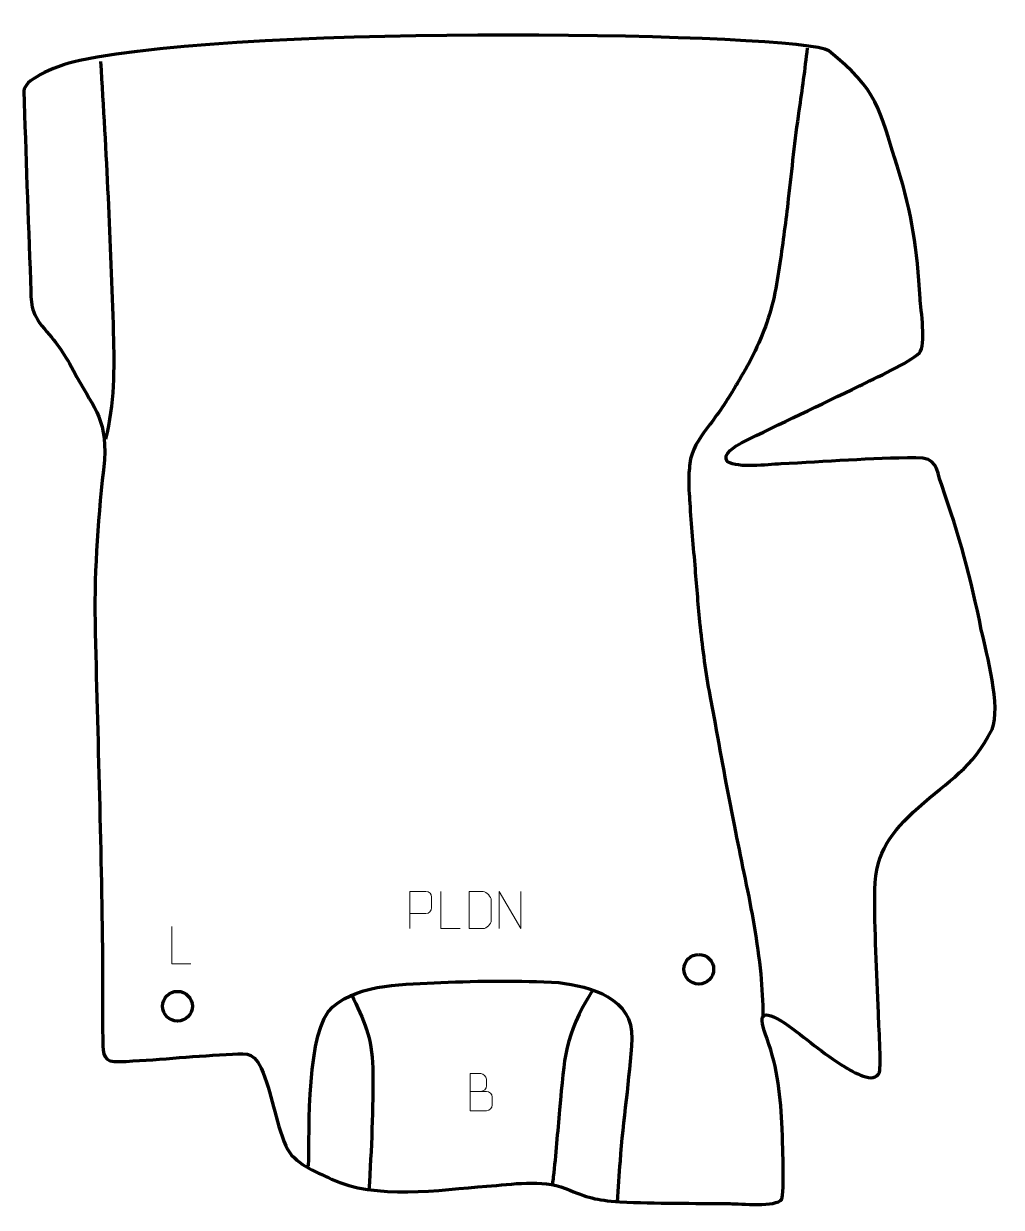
# Model space of a CAD drawing. Header units: millimetres. Extents: x 1000 to 1658, y 88 to 885.
import ezdxf

# ---------------------------------------------------------------- set-up
doc = ezdxf.new("R2010")
doc.units = ezdxf.units.MM
doc.header["$MEASUREMENT"] = 0
doc.layers.add('layer 1', color=7, linetype='Continuous')
doc.layers.add('layer 2', color=7, linetype='Continuous')

msp = doc.modelspace()

# ---------------------------------------------------------------- linework, layer by layer
at = {"layer": 'layer 1', "color": 142, "lineweight": 200}
for centre in [(1454.2456, 248.603), (1103.5425, 223.7296)]:
    msp.add_ellipse(centre, major_axis=(0, 10.0012), ratio=1, dxfattribs=at)
at = {"layer": 'layer 1', "color": 142, "lineweight": 158}
for points, knots in [([(1527.1614, 868.0647), (1525.5605, 854.043), (1523.6833, 840.0718), (1521.6013, 826.0834), (1521.6013, 826.0834), (1518.6446, 806.3706), (1516.7648, 786.4954), (1514.4738, 766.6969), (1514.4738, 766.6969), (1512.7449, 752.2491), (1510.9103, 737.8274), (1508.8345, 723.4248), (1508.8345, 723.4248), (1507.7307, 715.8659), (1506.4386, 708.4153), (1504.8758, 700.937), (1504.8758, 700.937), (1501.4182, 685.0537), (1495.6133, 670.837), (1488.0438, 656.506), (1488.0438, 656.506), (1485.432, 651.761), (1482.6845, 647.0893), (1479.9536, 642.4122), (1479.9536, 642.4122), (1479.9536, 642.4122), (1479.4948, 641.6278), (1479.4948, 641.6278), (1479.4948, 641.6278), (1474.0135, 632.2765), (1468.26, 623.5974), (1461.7058, 614.9598), (1461.7058, 614.9598), (1456.2186, 607.8333), (1450.8682, 600.8311), (1448.7762, 591.9045), (1448.7762, 591.9045), (1447.9049, 587.8384), (1447.6855, 583.5931), (1447.4974, 579.4484), (1447.4974, 579.4484), (1447.3598, 573.7154), (1447.8122, 567.9443), (1448.1774, 562.2246), (1448.1774, 562.2246), (1449.0174, 547.3978), (1450.5413, 532.5976), (1451.7075, 517.7918), (1451.7075, 517.7918), (1452.6941, 505.1654), (1453.7596, 492.5581), (1455.0382, 479.9573), (1455.0382, 479.9573), (1455.0382, 479.9573), (1455.1351, 479.0122), (1455.1351, 479.0122), (1455.1351, 479.0122), (1456.7503, 463.4304), (1458.8191, 448.0624), (1461.6715, 432.6544), (1461.6715, 432.6544), (1462.8339, 426.4181), (1464.0318, 420.1895), (1465.1786, 413.95), (1465.1786, 413.95), (1469.5713, 389.6361), (1473.9619, 365.3372), (1478.8579, 341.1175), (1478.8579, 341.1175), (1481.0136, 330.5424), (1483.2067, 319.9752), (1485.4002, 309.4079), (1485.4002, 309.4079), (1489.8076, 288.1744), (1493.63, 267.087), (1495.9124, 245.5039), (1495.9124, 245.5039), (1496.8516, 235.99), (1497.2482, 226.5469), (1497.3877, 216.9921)], [0, 0, 0, 0, 0.04761905, 0.04761905, 0.04761905, 0.04761905, 0.0952381, 0.0952381, 0.0952381, 0.0952381, 0.14285714, 0.14285714, 0.14285714, 0.14285714, 0.19047619, 0.19047619, 0.19047619, 0.19047619, 0.23809524, 0.23809524, 0.23809524, 0.23809524, 0.28571429, 0.28571429, 0.28571429, 0.28571429, 0.33333333, 0.33333333, 0.33333333, 0.33333333, 0.38095238, 0.38095238, 0.38095238, 0.38095238, 0.42857143, 0.42857143, 0.42857143, 0.42857143, 0.47619048, 0.47619048, 0.47619048, 0.47619048, 0.52380952, 0.52380952, 0.52380952, 0.52380952, 0.57142857, 0.57142857, 0.57142857, 0.57142857, 0.61904762, 0.61904762, 0.61904762, 0.61904762, 0.66666667, 0.66666667, 0.66666667, 0.66666667, 0.71428571, 0.71428571, 0.71428571, 0.71428571, 0.76190476, 0.76190476, 0.76190476, 0.76190476, 0.80952381, 0.80952381, 0.80952381, 0.80952381, 0.85714286, 0.85714286, 0.85714286, 0.85714286, 0.9047619, 0.9047619, 0.9047619, 0.9047619, 1, 1, 1, 1]), ([(1051.8178, 859.1251), (1055.5991, 797.3758), (1058.5465, 738.4831), (1060.3677, 676.6526), (1060.3677, 676.6526), (1061.0368, 652.4506), (1061.1206, 628.8339), (1055.1747, 605.2245)], [0, 0, 0, 0, 0.33333333, 0.33333333, 0.33333333, 0.33333333, 1, 1, 1, 1]), ([(1191.7793, 116.1162), (1192.3271, 139.6326), (1190.2101, 208.3483), (1208.0932, 223.404), (1208.0932, 223.404), (1227.1126, 239.4165), (1257.2072, 238.4641), (1280.7103, 239.5842), (1280.7103, 239.5842), (1307.1902, 240.8857), (1333.546, 241.1456), (1360.024, 239.6035), (1360.024, 239.6035), (1381.7168, 237.0915), (1410.3092, 228.9921), (1409.1892, 201.9669), (1409.1892, 201.9669), (1407.6279, 174.4962), (1403.2214, 147.1761), (1401.2404, 119.585), (1401.2404, 119.585), (1400.5847, 110.453), (1400.0029, 101.3154), (1399.3907, 92.1805)], [0, 0, 0, 0, 0.14285714, 0.14285714, 0.14285714, 0.14285714, 0.28571429, 0.28571429, 0.28571429, 0.28571429, 0.42857143, 0.42857143, 0.42857143, 0.42857143, 0.57142857, 0.57142857, 0.57142857, 0.57142857, 0.71428571, 0.71428571, 0.71428571, 0.71428571, 1, 1, 1, 1]), ([(1220.503, 232.2003), (1228.9994, 213.6211), (1234.5505, 202.8317), (1234.8981, 182.2137), (1234.8981, 182.2137), (1235.2627, 154.722), (1234.0636, 127.6863), (1232.3107, 100.2666)], [0, 0, 0, 0, 0.33333333, 0.33333333, 0.33333333, 0.33333333, 1, 1, 1, 1]), ([(1382.6511, 234.5844), (1363.4895, 202.3677), (1363.9883, 190.5002), (1360.6032, 154.0873), (1360.6032, 154.0873), (1359.2078, 139.078), (1358.0005, 123.826), (1356.3739, 108.8656), (1356.3739, 108.8656), (1356.2039, 107.303), (1355.9695, 105.7421), (1355.7508, 104.1854)], [0, 0, 0, 0, 0.25, 0.25, 0.25, 0.25, 0.5, 0.5, 0.5, 0.5, 1, 1, 1, 1])]:
    msp.add_open_spline(points, degree=3, knots=knots, dxfattribs=at)
at = {"layer": 'layer 2', "color": 242, "lineweight": 158}
msp.add_open_spline([(1541.7112, 866.3461), (1574.8911, 839.7003), (1575.4539, 827.6658), (1587.9649, 788.2609), (1587.9649, 788.2609), (1598.0384, 755.8691), (1600.9685, 733.2959), (1603.1235, 699.6951), (1603.1235, 699.6951), (1603.7325, 692.6289), (1607.1306, 668.0227), (1602.6675, 663.2582), (1602.6675, 663.2582), (1596.0028, 656.5366), (1572.3974, 646.0447), (1562.262, 640.991), (1562.262, 640.991), (1535.9283, 627.9497), (1509.1633, 615.8224), (1482.929, 602.5769), (1482.929, 602.5769), (1479.2921, 600.738), (1469.4945, 595.232), (1473.4318, 590.0652), (1473.4318, 590.0652), (1481.209, 585.321), (1499.9352, 588.1489), (1509.4604, 588.5113), (1509.4604, 588.5113), (1539.4118, 589.801), (1570.2954, 592.5236), (1600.1546, 592.5939), (1600.1546, 592.5939), (1615.1423, 592.3863), (1613.227, 586.5432), (1617.6576, 574.1642), (1617.6576, 574.1642), (1629.3563, 541.1747), (1637.352, 511.2564), (1644.295, 476.9816), (1644.295, 476.9816), (1647.8662, 460.4416), (1657.7641, 425.2309), (1651.5259, 409.9257), (1651.5259, 409.9257), (1638.1236, 383.4468), (1622.6734, 375.756), (1601.9362, 357.4087), (1601.9362, 357.4087), (1583.2275, 340.096), (1573.4693, 328.2017), (1572.7331, 302.1859), (1572.7331, 302.1859), (1572.182, 274.7864), (1574.3001, 246.5956), (1575.0266, 219.0828), (1575.0266, 219.0828), (1575.2925, 212.2461), (1577.1123, 183.9328), (1575.712, 179.4806), (1575.712, 179.4806), (1572.839, 170.3455), (1557.4312, 180.0002), (1552.411, 182.9404), (1552.411, 182.9404), (1537.8199, 191.8771), (1525.8578, 202.6562), (1512.0283, 212.3004), (1512.0283, 212.3004), (1496.3456, 222.5345), (1493.523, 218.4336), (1500.1519, 201.7518), (1500.1519, 201.7518), (1507.367, 182.4882), (1509.3419, 161.8377), (1510.3479, 141.4256), (1510.3479, 141.4256), (1510.5833, 134.7882), (1511.9305, 97.5454), (1510.0852, 93.9447), (1510.0852, 93.9447), (1506.3861, 88.4607), (1482.2179, 90.8271), (1475.3146, 90.9398), (1475.3146, 90.9398), (1450.7461, 91.3178), (1425.6117, 90.9383), (1401.1282, 92.1531), (1401.1282, 92.1531), (1384.2331, 93.4989), (1380.1679, 94.6796), (1364.6321, 101.1946), (1364.6321, 101.1946), (1348.3347, 107.5091), (1328.7381, 103.8404), (1311.5902, 102.6704), (1311.5902, 102.6704), (1280.0644, 100.2381), (1236.3413, 93.4869), (1207.227, 107.4954), (1207.227, 107.4954), (1196.0502, 112.7215), (1181.873, 117.6593), (1176.439, 129.7435), (1176.439, 129.7435), (1169.2637, 146.8619), (1167.0766, 165.6131), (1159.9506, 182.0887), (1159.9506, 182.0887), (1153.7863, 194.406), (1148.5585, 191.7351), (1136.3088, 191.2205), (1136.3088, 191.2205), (1112.3601, 190.1201), (1088.5206, 187.4212), (1064.583, 186.4411), (1064.583, 186.4411), (1053.6115, 185.9919), (1053.609, 190.6921), (1053.3171, 200.4867), (1053.3171, 200.4867), (1052.9173, 216.2314), (1053.251, 232.3444), (1053.146, 248.1607), (1053.146, 248.1607), (1052.5725, 326.2811), (1049.7969, 404.0651), (1048.0878, 482.1205), (1048.0878, 482.1205), (1047.4951, 519.6673), (1050.366, 554.0936), (1054.453, 591.3046), (1054.453, 591.3046), (1055.9022, 620.7119), (1046.1289, 627.15), (1033.5058, 651.2033), (1033.5058, 651.2033), (1026.3003, 664.8023), (1022.1073, 669.8721), (1012.2895, 681.4405), (1012.2895, 681.4405), (1003.8622, 692.1404), (1005.1653, 698.7789), (1004.668, 711.6228), (1004.668, 711.6228), (1003.0625, 754.2033), (1001.4547, 796.8684), (1000.2556, 839.4977), (1000.2556, 839.4977), (1000.0785, 845.7939), (1017.3945, 855.3588), (1037.9704, 859.8227), (1037.9704, 859.8227), (1152.1828, 884.6007), (1524.5959, 878.4145), (1541.7112, 866.3461)], degree=3, knots=[0, 0, 0, 0, 0.025, 0.025, 0.025, 0.025, 0.05, 0.05, 0.05, 0.05, 0.075, 0.075, 0.075, 0.075, 0.1, 0.1, 0.1, 0.1, 0.125, 0.125, 0.125, 0.125, 0.15, 0.15, 0.15, 0.15, 0.175, 0.175, 0.175, 0.175, 0.2, 0.2, 0.2, 0.2, 0.225, 0.225, 0.225, 0.225, 0.25, 0.25, 0.25, 0.25, 0.275, 0.275, 0.275, 0.275, 0.3, 0.3, 0.3, 0.3, 0.325, 0.325, 0.325, 0.325, 0.35, 0.35, 0.35, 0.35, 0.375, 0.375, 0.375, 0.375, 0.4, 0.4, 0.4, 0.4, 0.425, 0.425, 0.425, 0.425, 0.45, 0.45, 0.45, 0.45, 0.475, 0.475, 0.475, 0.475, 0.5, 0.5, 0.5, 0.5, 0.525, 0.525, 0.525, 0.525, 0.55, 0.55, 0.55, 0.55, 0.575, 0.575, 0.575, 0.575, 0.6, 0.6, 0.6, 0.6, 0.625, 0.625, 0.625, 0.625, 0.65, 0.65, 0.65, 0.65, 0.675, 0.675, 0.675, 0.675, 0.7, 0.7, 0.7, 0.7, 0.725, 0.725, 0.725, 0.725, 0.75, 0.75, 0.75, 0.75, 0.775, 0.775, 0.775, 0.775, 0.8, 0.8, 0.8, 0.8, 0.825, 0.825, 0.825, 0.825, 0.85, 0.85, 0.85, 0.85, 0.875, 0.875, 0.875, 0.875, 0.9, 0.9, 0.9, 0.9, 0.925, 0.925, 0.925, 0.925, 0.95, 0.95, 0.95, 0.95, 1, 1, 1, 1], dxfattribs=at)
at = {"layer": 'layer 2', "color": 250, "lineweight": 9}
for points, knots in [([(1259.8636, 275.908), (1259.8636, 275.908), (1259.8636, 300.8616), (1259.8636, 300.8616), (1259.8636, 300.8616), (1263.4586, 300.8616), (1267.0539, 300.8616), (1270.6493, 300.8616), (1270.6493, 300.8616), (1272.9745, 300.8237), (1274.5319, 299.3336), (1274.5277, 296.9675), (1274.5277, 296.9675), (1274.5273, 294.9318), (1274.5273, 291.8725), (1274.5277, 289.8365), (1274.5277, 289.8365), (1274.5212, 287.9611), (1272.709, 286.0192), (1270.6994, 286.0001), (1270.6994, 286.0001), (1270.6994, 286.0001), (1259.8636, 286.0001), (1259.8636, 286.0001)], [0, 0, 0, 0, 0.14285714, 0.14285714, 0.14285714, 0.14285714, 0.28571429, 0.28571429, 0.28571429, 0.28571429, 0.42857143, 0.42857143, 0.42857143, 0.42857143, 0.57142857, 0.57142857, 0.57142857, 0.57142857, 0.71428571, 0.71428571, 0.71428571, 0.71428571, 1, 1, 1, 1]), ([(1293.6703, 275.908), (1293.6703, 275.908), (1280.7212, 275.908), (1280.7212, 275.908), (1280.7212, 275.908), (1280.7212, 275.908), (1280.7212, 300.8616), (1280.7212, 300.8616)], [0, 0, 0, 0, 0.33333333, 0.33333333, 0.33333333, 0.33333333, 1, 1, 1, 1]), ([(1299.8034, 275.9362), (1302.1352, 275.9366), (1307.0854, 275.9126), (1309.4169, 275.9123), (1309.4169, 275.9123), (1311.3419, 275.8069), (1314.6605, 279.3485), (1314.6493, 281.3658), (1314.6493, 281.3658), (1314.6489, 287.1359), (1314.6489, 289.3056), (1314.6493, 295.0749), (1314.6493, 295.0749), (1314.645, 297.213), (1311.2705, 300.8731), (1309.1181, 300.8596), (1309.1181, 300.8596), (1306.7924, 300.8596), (1302.0681, 300.8596), (1299.742, 300.8596), (1299.742, 300.8596), (1299.7424, 295.1127), (1299.8037, 281.6835), (1299.8034, 275.9362)], [0, 0, 0, 0, 0.14285714, 0.14285714, 0.14285714, 0.14285714, 0.28571429, 0.28571429, 0.28571429, 0.28571429, 0.42857143, 0.42857143, 0.42857143, 0.42857143, 0.57142857, 0.57142857, 0.57142857, 0.57142857, 0.71428571, 0.71428571, 0.71428571, 0.71428571, 1, 1, 1, 1]), ([(1319.8683, 275.9081), (1319.8683, 275.9081), (1319.8683, 300.8616), (1319.8683, 300.8616), (1319.8683, 300.8616), (1319.8683, 300.8616), (1334.5231, 275.9081), (1334.5231, 275.9081), (1334.5231, 275.9081), (1334.5231, 275.9081), (1334.5231, 300.8616), (1334.5231, 300.8616)], [0, 0, 0, 0, 0.25, 0.25, 0.25, 0.25, 0.5, 0.5, 0.5, 0.5, 1, 1, 1, 1]), ([(1112.619, 252.3164), (1112.619, 252.3164), (1099.6699, 252.3164), (1099.6699, 252.3164), (1099.6699, 252.3164), (1099.6699, 252.3164), (1099.6699, 277.27), (1099.6699, 277.27)], [0, 0, 0, 0, 0.33333333, 0.33333333, 0.33333333, 0.33333333, 1, 1, 1, 1]), ([(1300.5002, 166.4216), (1304.1388, 166.422), (1307.7259, 166.422), (1311.3653, 166.4216), (1311.3653, 166.4216), (1313.3407, 166.4043), (1315.2643, 164.6682), (1315.2643, 162.6186), (1315.2643, 162.6186), (1315.2639, 161.49), (1315.2639, 158.4406), (1315.2643, 157.3117), (1315.2643, 157.3117), (1315.2819, 155.4538), (1313.7398, 153.4399), (1311.4183, 153.4568), (1311.4183, 153.4568), (1307.7785, 153.4572), (1304.1391, 153.4572), (1300.5002, 153.4568), (1300.5002, 153.4568), (1300.5002, 161.7751), (1300.5002, 170.0929), (1300.5002, 178.4104), (1300.5002, 178.4104), (1302.8739, 178.4104), (1305.248, 178.4104), (1307.6222, 178.4104), (1307.6222, 178.4104), (1309.303, 178.428), (1311.3998, 176.5175), (1311.4175, 174.5551), (1311.4175, 174.5551), (1311.4171, 172.489), (1311.4171, 172.343), (1311.4175, 170.2765), (1311.4175, 170.2765), (1311.4348, 168.2104), (1309.5803, 166.4043), (1307.5703, 166.4216)], [0, 0, 0, 0, 0.09090909, 0.09090909, 0.09090909, 0.09090909, 0.18181818, 0.18181818, 0.18181818, 0.18181818, 0.27272727, 0.27272727, 0.27272727, 0.27272727, 0.36363636, 0.36363636, 0.36363636, 0.36363636, 0.45454545, 0.45454545, 0.45454545, 0.45454545, 0.54545455, 0.54545455, 0.54545455, 0.54545455, 0.63636364, 0.63636364, 0.63636364, 0.63636364, 0.72727273, 0.72727273, 0.72727273, 0.72727273, 0.81818182, 0.81818182, 0.81818182, 0.81818182, 1, 1, 1, 1])]:
    msp.add_open_spline(points, degree=3, knots=knots, dxfattribs=at)

doc.saveas('drawing.dxf')
